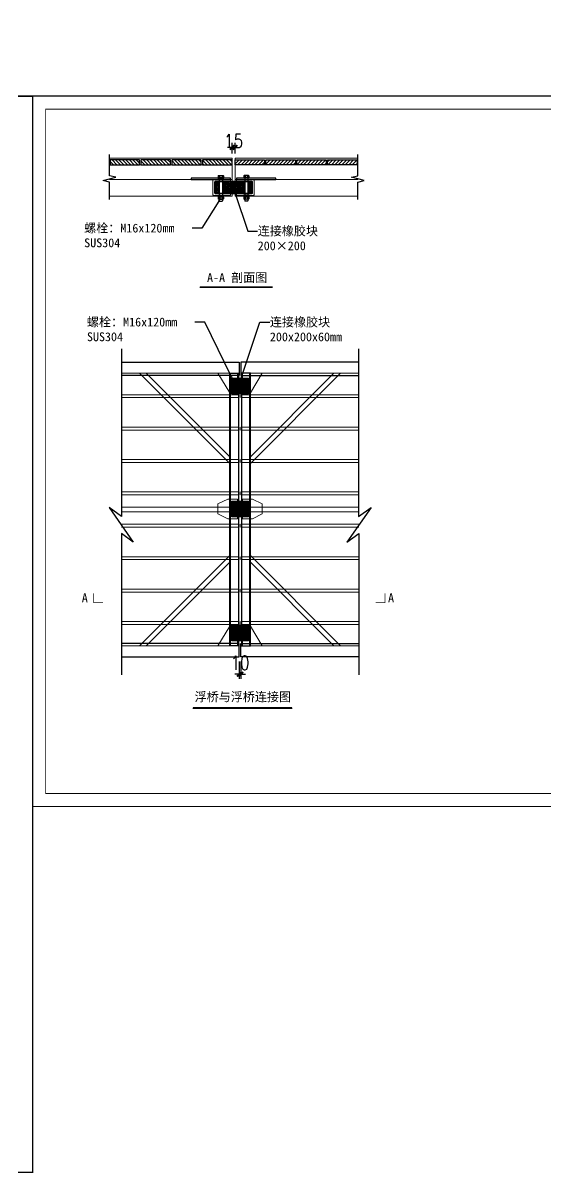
# Model space of a CAD drawing. Extents: x 15372 to 116961, y 24572 to 128109.
# Drawn here: x 24948 to 28356, y 25073 to 32571 of the extents above; entities that cross this region are included whole.
import ezdxf
from ezdxf import colors
from ezdxf.entities.mleader import LeaderData, LeaderLine
from ezdxf.enums import TextEntityAlignment as Align
from ezdxf.math import Vec2, Vec3

# ---------------------------------------------------------------- set-up
doc = ezdxf.new("R2010")
doc.units = 0
doc.header["$LTSCALE"] = 1000
doc.header["$MEASUREMENT"] = 0
doc.linetypes.add('CENTER', pattern=[2, 1.25, -0.25, 0.25, -0.25])
doc.linetypes.add('HIDDEN', pattern=[0.375, 0.25, -0.125])
for name, color, linetype in [('hjh螺丝', 7, 'Continuous'), ('hjh连接橡胶块', 150, 'Continuous'), ('标注', 9, 'Continuous'), ('连接端梁', 130, 'Continuous'), ('铺板', 42, 'Continuous')]:
    doc.layers.add(name, color=color, linetype=linetype)
for name, color, linetype, lineweight in [('加强板', 140, 'Continuous', 18), ('图框', 7, 'Continuous', 13), ('橡胶块', 30, 'Continuous', 9), ('虚线', 8, 'Continuous', 0), ('铝型材', 7, 'Continuous', 13), ('铝斜撑', 241, 'Continuous', 9), ('铝龙骨', 7, 'Continuous', 9)]:
    doc.layers.add(name, color=color, linetype=linetype, lineweight=lineweight)
doc.styles.add('Arial', font='')
doc.styles.add('HZTXT', font='txtw.shx', dxfattribs={"width": 0.8, "bigfont": 'hztxtw.shx'})
doc.styles.get('Arial').set_extended_font_data('STXihei')
doc.dimstyles.new('DIM-30', dxfattribs={"dimscale": 30, "dimtxt": 3, "dimasz": 1, "dimexe": 1, "dimexo": 1, "dimgap": 1, "dimtad": 1, "dimdec": 1, "dimdsep": 46, "dimtxsty": 'HZTXT', "dimblk": 'ARCHTICK', "dimcen": 0, "dimdle": 1, "dimclrd": 8, "dimclre": 8, "dimclrt": 2, "dimadec": 1, "dimazin": 0, "dimtfac": 1, "dimtdec": 1, "dimtix": 1, "dimtmove": 2, "dimatfit": 3, "dimldrblk": 'ARCHTICK', "dimfxl": 15, "dimtolj": 1, "dimtzin": 0, "dimarcsym": 1})
pattern_1 = [(135, (-150147.14, -546133.318), (-17.6776695, -17.6776695), [])]

# ---------------------------------------------------------------- blocks, each defined once
blk = doc.blocks.new('连接加强板')
at = {"layer": '加强板', "color": 5}
blk.add_lwpolyline([(-194915, -559), (-194915, -359), (-195115, -479), (-195115, -559)], close=True, dxfattribs=at)
for centre in [(-195095, -519), (-194995, -519)]:
    blk.add_circle(centre, 9, dxfattribs=at)
blk = doc.blocks.new('加强板2')
at = {"layer": '加强板'}
blk.add_lwpolyline([(-1925888, 5795953), (-1925788, 5795953), (-1925688, 5795903), (-1925688, 5795803), (-1925788, 5795753), (-1925888, 5795753), (-1925888, 5795953)], dxfattribs=at)
for centre in [(-1925848, 5795903), (-1925848, 5795803)]:
    blk.add_circle(centre, 9, dxfattribs=at)
blk = doc.blocks.new('m161')
at = {"layer": 'hjh螺丝'}
for points in [[(2, 13.1, 0.611769), (2, 6.5, 0.611769)], [(2, 6.6, 0.305859), (2, -6.5, 0.305859)], [(110.1, 6.5, -0.61177), (110.1, 13.1, -0.61177)], [(110.1, -6.5, -0.305858), (110.1, 6.6, -0.305858)], [(118.1, 6.5, 0.61177), (118.1, 13.1, 0.61177)], [(118.1, -6.5, 0.305858), (118.1, 6.6, 0.305858)], [(2, -6.5, 0.611769), (2, -13.1, 0.611769)], [(110.1, -13.1, -0.61177), (110.1, -6.5, -0.61177)], [(118.1, -13.1, 0.61177), (118.1, -6.5, 0.61177)]]:
    blk.add_lwpolyline(points, format="xyb", dxfattribs=at)
for points in [[(0, 9.8), (0, -9.8)], [(2, 13.1), (10, 13.1)], [(2, 6.5), (10, 6.5)], [(10, 15), (10, -15)], [(10, 15), (13, 15)], [(10, 13.1), (10, -13.1)], [(13, 15), (13, -15)], [(13, 8), (128.5, 8)], [(101, 15), (104, 15)], [(101, 15), (101, -15)], [(104, 15), (104, -15)], [(104, 12.1), (108.1, 12.1)], [(104, 0), (108.1, 4.1)], [(104, -4.1), (108.1, 0)], [(108.1, 9.8), (108.1, -9.8)], [(110.1, 13.1), (118.1, 13.1)], [(110.1, 6.5), (118.1, 6.5)], [(120.1, 9.8), (120.1, -9.8)], [(128.5, 8), (130, 6.5)], [(130, 6.5), (130, -6.5)], [(2, -6.5), (10, -6.5)], [(2, -13.1), (10, -13.1)], [(10, -15), (13, -15)], [(13, -8), (128.5, -8)], [(101, -15), (104, -15)], [(104, -12.1), (108.1, -12.1)], [(110.1, -6.5), (118.1, -6.5)], [(110.1, -13.1), (118.1, -13.1)], [(128.5, -8), (130, -6.5)]]:
    blk.add_lwpolyline(points, dxfattribs=at)
blk.add_lwpolyline([(108.1, 12.1), (104, 12.1), (104, -12.1), (108.1, -12.1)], close=True, dxfattribs=at)
blk = doc.blocks.new('llk')
at = {"layer": 'hjh连接橡胶块'}
h = blk.add_hatch(dxfattribs=at)
h.set_pattern_fill('ANSI37', color=256, scale=2)
h.set_pattern_definition([(45, (0, 0), (-4.49013, 4.49013), []), (135, (0, 0), (-4.49013, -4.49013), [])])
h.paths.add_polyline_path([(-74, 60), (-93, 60, 0.414214), (-95, 58), (-95, 2, 0.414214), (-93, 0), (-74, 0)])
h.paths.add_polyline_path([(56, 60), (-56, 60), (-56, 0), (56, 0)])
h.paths.add_polyline_path([(95, 58, 0.414214), (93, 60), (74, 60), (74, 0), (93, 0, 0.414214), (95, 2)])
blk.add_lwpolyline([(-93, 60), (93, 60, -0.414214), (95, 58), (95, 2, -0.414214), (93, 0), (-93, 0, -0.414214), (-95, 2), (-95, 58, -0.414214)], format="xyb", close=True, dxfattribs=at)
for points in [[(-74, 60), (-74, 0)], [(-56, 60), (-56, 0)], [(56, 60), (56, 0)], [(74, 60), (74, 0)]]:
    blk.add_lwpolyline(points, dxfattribs=at)
blk = doc.blocks.new('_ArchTick')
at = {"color": 0, "linetype": 'ByBlock', "const_width": 0.4}
blk.add_lwpolyline([(-0.5, -0.5), (0.5, 0.5)], dxfattribs=at)
blk = doc.blocks.new('*D640')
at = {"color": 8, "lineweight": -2, "transparency": 16777216}
for p, q in [((26310.8, 31759.6), (26280.8, 31759.6)), ((26310.8, 31718.8), (26310.8, 31789.6)), ((26310.8, 31759.6), (26330, 31759.6)), ((26330, 31718.8), (26330, 31789.6)), ((26330, 31759.6), (26360, 31759.6))]:
    blk.add_line(p, q, dxfattribs=at)
at = {"layer": 'Defpoints', "color": 0, "transparency": 16777216}
for p in [(26330, 31759.6), (26310.8, 31688.8), (26330, 31688.8)]:
    blk.add_point(p, dxfattribs=at)
at = {"color": 8, "lineweight": -2, "transparency": 16777216, "xscale": 30, "yscale": 30, "zscale": 30}
blk.add_blockref('_ArchTick', (26310.8, 31759.6), dxfattribs=at)
at = {"color": 8, "lineweight": -2, "transparency": 16777216, "xscale": 30, "yscale": 30, "zscale": 30, "rotation": 180}
blk.add_blockref('_ArchTick', (26330, 31759.6), dxfattribs=at)
at = {"color": 2, "transparency": 16777216, "insert": (26320.4, 31801.5), "char_height": 90, "attachment_point": 5, "style": 'HZTXT'}
blk.add_mtext('\\A1;15', dxfattribs=at)
blk = doc.blocks.new('*U636')
at = {"layer": '铝龙骨', "color": 252}
blk.add_lwpolyline([(-600, -15), (600, -15), (600, 15), (-600, 15)], dxfattribs=at)
blk = doc.blocks.new('*U637')
at = {"color": 0, "linetype": 'ByBlock', "lineweight": -2, "transparency": 16777216}
for p in [(0, 2310), (0, 1980), (0, 1650), (0, 1320), (0, 990), (0, 660), (0, 330), (0, 0)]:
    blk.add_blockref('*U636', p, dxfattribs=at)
blk = doc.blocks.new('*U638')
at = {"layer": '铝龙骨', "color": 252}
blk.add_lwpolyline([(-600, -15), (600, -15), (600, 15), (-600, 15)], dxfattribs=at)
blk = doc.blocks.new('*U639')
at = {"color": 0, "linetype": 'ByBlock', "lineweight": -2, "transparency": 16777216}
for p in [(0, 2310), (0, 1980), (0, 1650), (0, 1320), (0, 990), (0, 660), (0, 330), (0, 0)]:
    blk.add_blockref('*U638', p, dxfattribs=at)
blk = doc.blocks.new('橡胶块')
h = blk.add_hatch()
h.set_pattern_fill('ANSI36', color=2, scale=2)
h.set_pattern_definition([(45, (0, 0), (3.3676, 12.34785), [15.875, -3.175, 0, -3.175])])
h.paths.add_polyline_path([(0, 70, 0.414213562), (-10, 80), (-180, 80, 0.414213562), (-190, 70), (-190, -70, 0.414213562), (-180, -80), (-10, -80, 0.414213562), (0, -70)])
h.paths.add_polyline_path([(-166.93, 50, -1), (-153.07, 50, -1)], flags=16)
h.paths.add_polyline_path([(-153.07, -50, -1), (-166.93, -50, -1)], flags=16)
h.paths.add_polyline_path([(-36.93, 50, -1), (-23.07, 50, -1)], flags=16)
h.paths.add_polyline_path([(-23.07, -50, -1), (-36.93, -50, -1)], flags=16)
at = {"layer": '橡胶块', "color": 1, "linetype": 'CENTER', "ltscale": 0.36}
for p, q in [((-167.623, 50), (-152.377, 50)), ((-160, 42.377), (-160, 57.623)), ((-22.377, 50), (-37.623, 50)), ((-30, 42.377), (-30, 57.623)), ((-167.623, -50), (-152.377, -50)), ((-160, -42.377), (-160, -57.623)), ((-22.377, -50), (-37.623, -50)), ((-30, -42.377), (-30, -57.623))]:
    blk.add_line(p, q, dxfattribs=at)
at = {"layer": '橡胶块', "color": 2}
blk.add_lwpolyline([(0, 70), (0, -70, -0.414213562), (-10, -80), (-180, -80, -0.414213562), (-190, -70), (-190, 70, -0.414213562), (-180, 80), (-10, 80, -0.414213562)], format="xyb", close=True, dxfattribs=at)
at = {"layer": '橡胶块', "color": 5}
for centre in [(-160, 50), (-30, 50), (-160, -50), (-30, -50)]:
    blk.add_circle(centre, 6.93, dxfattribs=at)
blk = doc.blocks.new('*D641')
at = {"color": 8, "lineweight": -2, "transparency": 16777216}
for p, q in [((26357.9, 28408.5), (26357.9, 28294.3)), ((26367.5, 28408.5), (26367.5, 28294.3)), ((26357.9, 28324.3), (26327.9, 28324.3)), ((26357.9, 28324.3), (26367.5, 28324.3)), ((26367.5, 28324.3), (26397.5, 28324.3))]:
    blk.add_line(p, q, dxfattribs=at)
at = {"layer": 'Defpoints', "color": 0, "transparency": 16777216}
for p in [(26357.9, 28438.5, 0), (26367.5, 28438.5, 0), (26367.5, 28324.3)]:
    blk.add_point(p, dxfattribs=at)
at = {"color": 8, "lineweight": -2, "transparency": 16777216, "xscale": 30, "yscale": 30, "zscale": 30}
blk.add_blockref('_ArchTick', (26357.9, 28324.3), dxfattribs=at)
at = {"color": 8, "lineweight": -2, "transparency": 16777216, "xscale": 30, "yscale": 30, "zscale": 30, "rotation": 180}
blk.add_blockref('_ArchTick', (26367.5, 28324.3), dxfattribs=at)
at = {"color": 2, "transparency": 16777216, "insert": (26362.7, 28399.3), "char_height": 90, "attachment_point": 5, "style": 'HZTXT'}
blk.add_mtext('\\A1;{\\Ftxtw,hztxtw|c134;10}', dxfattribs=at)
blk = doc.blocks.new('*U632')
at = {"layer": '铺板'}
h = blk.add_hatch(dxfattribs=at)
h.set_pattern_fill('ANSI31', color=234, scale=200, angle=90, style=0)
h.set_pattern_definition(pattern_1)
h.paths.add_polyline_path([(150, 25), (-150, 25), (-150, -25), (150, -25)])
at = {"layer": '铺板', "color": 234, "elevation": 0}
blk.add_lwpolyline([(150, 25), (-150, 25), (-150, -25), (150, -25)], close=True, dxfattribs=at)
blk = doc.blocks.new('*U633')
at = {"color": 0, "linetype": 'ByBlock', "lineweight": -2, "transparency": 16777216}
for p in [(0, 0), (314, 0), (628, 0), (942, 0)]:
    blk.add_blockref('*U632', p, dxfattribs=at)
blk = doc.blocks.new('*U634')
at = {"layer": '铺板'}
h = blk.add_hatch(dxfattribs=at)
h.set_pattern_fill('ANSI31', color=234, scale=200, angle=90, style=0)
h.set_pattern_definition(pattern_1)
h.paths.add_polyline_path([(150, 25), (-150, 25), (-150, -25), (150, -25)])
at = {"layer": '铺板', "color": 234, "elevation": 0}
blk.add_lwpolyline([(150, 25), (-150, 25), (-150, -25), (150, -25)], close=True, dxfattribs=at)
blk = doc.blocks.new('*U635')
at = {"color": 0, "linetype": 'ByBlock', "lineweight": -2, "transparency": 16777216}
for p in [(0, 0), (314, 0), (628, 0), (942, 0)]:
    blk.add_blockref('*U634', p, dxfattribs=at)

msp = doc.modelspace()

# ---------------------------------------------------------------- linework, layer by layer
for p, q in [((26101.02, 30848.17, 0), (26574.9, 30848.17, 0)), ((26055.19, 28102.5, 0), (26701.46, 28102.5, 0))]:
    msp.add_line(p, q)
msp.add_lwpolyline([(16134.92, 63433.28), (64382.45, 63433.28), (64382.45, 32093.11), (16134.92, 32093.11)], close=True)
at = {"color": 8}
for points in [[(25511.42, 31419.35), (25511.42, 31533.7), (25470.06, 31544.04), (25552.78, 31564.72), (25511.42, 31575.06), (25511.42, 31714.27)], [(27129.34, 31419.35), (27129.34, 31533.7), (27170.7, 31544.04), (27087.98, 31564.72), (27129.34, 31575.06), (27129.34, 31714.27)]]:
    msp.add_lwpolyline(points, dxfattribs=at)
at = {"elevation": 0}
msp.add_lwpolyline([(26301.18, 31549.32), (26301.18, 31559.56), (26275.58, 31559.56), (26045.18, 31559.56), (26045.18, 31549.32), (26301.18, 31549.32)], dxfattribs=at)
msp.add_lwpolyline([(26595.58, 31549.32), (26595.58, 31559.56), (26569.98, 31559.56), (26339.58, 31559.56), (26339.58, 31549.32), (26595.58, 31549.32)])
for points, const_width in [([(26101.02, 30855.09), (26574.9, 30855.09)], 3.46), ([(25408.27, 28852.4), (25408.27, 28790.96), (25469.71, 28790.96)], 4.92), ([(27307.59, 28852.4), (27307.59, 28790.96), (27246.15, 28790.96)], 4.92), ([(26055.19, 28109.41), (26701.46, 28109.41)], 3.46)]:
    msp.add_lwpolyline(points, dxfattribs=dict(at, const_width=const_width))
at = {"color": 7}
for points in [[(25589.93, 30447.07), (25589.93, 29354.06), (25509.15, 29411.93), (25666.91, 29185.92), (25589.4, 29243.4), (25589.4, 28321.39)], [(27135.53, 30447.07), (27135.53, 29354.06), (27216.31, 29411.93), (27058.54, 29185.92), (27136.05, 29243.4), (27136.05, 28321.39)]]:
    msp.add_lwpolyline(points, dxfattribs=at)
at = {"color": 3}
for points in [[(26357.93, 30358.49), (26357.93, 30272.09), (25589.93, 30272.09)], [(25589.93, 30358.49), (26357.93, 30358.49)], [(26367.53, 30358.49), (26367.53, 30272.09), (27135.53, 30272.09)], [(27135.53, 30358.49), (26367.53, 30358.49)], [(26357.93, 28438.49), (26357.93, 28524.89), (25589.4, 28524.89)], [(26367.53, 28438.49), (26367.53, 28524.89), (27136.05, 28524.89)], [(25589.4, 28438.49), (26357.93, 28438.49)], [(27136.05, 28438.49), (26367.53, 28438.49)]]:
    msp.add_lwpolyline(points, dxfattribs=at)
at = {"layer": '图框', "color": 8}
for points in [[(25511.42, 31533.7), (25511.42, 31441.78), (26310.78, 31441.78), (26310.78, 31688.84), (25511.42, 31688.84), (25511.42, 31575.06)], [(27129.34, 31533.7), (27129.34, 31441.78), (26329.98, 31441.78), (26329.98, 31688.84), (27129.34, 31688.84), (27129.34, 31575.06)]]:
    msp.add_lwpolyline(points, dxfattribs=at)
at = {"layer": '图框', "color": 8, "elevation": 0}
for points in [[(25511.42, 31554.38), (25511.42, 31549.32), (26310.78, 31549.32), (26310.78, 31646.6), (25511.42, 31646.6), (25511.42, 31575.06)], [(27129.34, 31554.38), (27129.34, 31549.32), (26329.98, 31549.32), (26329.98, 31646.6), (27129.34, 31646.6), (27129.34, 31575.06)]]:
    msp.add_lwpolyline(points, dxfattribs=at)
at = {"layer": '虚线', "color": 1, "linetype": 'HIDDEN', "ltscale": 200}
for p, q in [((26357.93, 30286.81), (25589.93, 30286.81)), ((26301.29, 28510.17), (26301.29, 30286.81)), ((26367.53, 30286.81), (27135.53, 30286.81)), ((26424.17, 28510.17), (26424.17, 30286.81)), ((26357.93, 28510.17), (25589.4, 28510.17)), ((26367.53, 28510.17), (27136.05, 28510.17))]:
    msp.add_line(p, q, dxfattribs=at)
at = {"layer": '连接端梁', "color": 0}
for points, const_width in [([(16134.92, 32093.11), (25011.76, 32093.11), (25011.76, 25076.97), (16134.92, 25076.97)], 8), ([(25011.76, 32093.11), (30870.48, 32093.11), (30870.48, 27462.45), (25011.76, 27462.45)], 5.28), ([(25096.24, 32008.63), (30786, 32008.63), (30786, 27546.93), (25096.24, 27546.93)], 5.28)]:
    msp.add_lwpolyline(points, close=True, dxfattribs=dict(at, const_width=const_width))
at = {"layer": '连接端梁'}
for points in [[(26353.13, 30286.81), (26353.13, 28510.17), (26295.53, 28510.17), (26295.53, 30286.81)], [(26372.33, 30286.81), (26372.33, 28510.17), (26429.93, 28510.17), (26429.93, 30286.81)]]:
    msp.add_lwpolyline(points, close=True, dxfattribs=at)
at = {"layer": '铝型材', "color": 230, "linetype": 'ByBlock'}
for points in [[(26238.33, 31549.25), (26237.45, 31548.72, -0.2816376), (26236.91, 31548.72), (26236.04, 31549.25, 0.1164338), (26235.75, 31549.32), (26189.82, 31549.32, 0.4142136), (26185.98, 31545.48), (26185.98, 31450.76, 0.4142136), (26189.82, 31446.92), (26235.75, 31446.92, 0.1164338), (26236.04, 31446.99), (26236.91, 31447.53, -0.2816376), (26237.45, 31447.53), (26238.33, 31446.99, 0.1164338), (26238.61, 31446.92), (26297.98, 31446.92, 0.4142136), (26301.18, 31450.12), (26301.18, 31456.52, 0.4142136), (26297.98, 31459.72), (26198.78, 31459.72, -0.4142136), (26197.5, 31461), (26197.5, 31535.24, -0.4142136), (26198.78, 31536.52), (26297.98, 31536.52, 0.4142136), (26301.18, 31539.72), (26301.18, 31546.12, 0.4142136), (26297.98, 31549.32), (26238.61, 31549.32, 0.1164338)], [(26402.44, 31549.25), (26403.31, 31548.72, 0.2816376), (26403.85, 31548.72), (26404.73, 31549.25, -0.1164338), (26405.01, 31549.32), (26450.94, 31549.32, -0.4142136), (26454.78, 31545.48), (26454.78, 31450.76, -0.4142136), (26450.94, 31446.92), (26405.01, 31446.92, -0.1164338), (26404.73, 31446.99), (26403.85, 31447.53, 0.2816376), (26403.31, 31447.53), (26402.44, 31446.99, -0.1164338), (26402.15, 31446.92), (26342.78, 31446.92, -0.4142136), (26339.58, 31450.12), (26339.58, 31456.52, -0.4142136), (26342.78, 31459.72), (26441.98, 31459.72, 0.4142136), (26443.26, 31461), (26443.26, 31535.24, 0.4142136), (26441.98, 31536.52), (26342.78, 31536.52, -0.4142136), (26339.58, 31539.72), (26339.58, 31546.12, -0.4142136), (26342.78, 31549.32), (26402.15, 31549.32, -0.1164338)]]:
    msp.add_lwpolyline(points, format="xyb", close=True, dxfattribs=at)
at = {"layer": '铝斜撑', "color": 252}
for points in [[(25750.64, 30286.81), (26295.53, 29741.92), (26295.53, 29698.47), (25707.2, 30286.81)], [(26974.82, 30286.81), (26429.93, 29741.92), (26429.93, 29698.47), (27018.26, 30286.81)], [(27135.53, 29383.13), (26429.93, 29383.13), (26429.93, 29413.85), (27135.53, 29413.85)], [(25750.64, 28510.17), (26295.53, 29055.06), (26295.53, 29098.5), (25707.2, 28510.17)], [(26974.82, 28510.17), (26429.93, 29055.06), (26429.93, 29098.5), (27018.26, 28510.17)]]:
    msp.add_lwpolyline(points, close=True, dxfattribs=at)
at = {"layer": '铝斜撑', "color": 252, "elevation": 1072.2}
msp.add_lwpolyline([(26295.53, 29383.13), (25589.93, 29383.13), (25589.93, 29413.85), (26295.53, 29413.85)], close=True, dxfattribs=at)

# ---------------------------------------------------------------- block references
at = {"yscale": 0.6400000000000001, "zscale": 0.6400000000000001}
for name, p, xscale in [('*U633', (25611.9, 31662.6, 0), 0.6400000000000001), ('*U635', (27028.86, 31662.6, 0), -0.6400000000000001), ('*U637', (25973.67, 28659.29, 0), 0.6400000000000001), ('*U639', (26751.79, 28659.29), -0.6400000000000001)]:
    msp.add_blockref(name, p, dxfattribs=dict(at, xscale=xscale))
at = {"color": 2, "yscale": 0.6400000000000001, "zscale": 0.6400000000000001}
for p, xscale, rotation in [((25989.1, 155032.7), 0.6400000000000001, 90.00000000000001), ((26736.36, 155032.7), -0.6400000000000001, 270)]:
    msp.add_blockref('连接加强板', p, dxfattribs=dict(at, xscale=xscale, rotation=rotation))
for p, xscale in [((-1206221.61, -3679943.17, 0), -0.6400000000000001), ((1258947.06, -3679943.17, 0), 0.6400000000000001)]:
    msp.add_blockref('加强板2', p, dxfattribs=dict(at, xscale=xscale))
at = {"layer": 'hjh螺丝', "yscale": 1.28, "zscale": 1.28}
for p, xscale, rotation in [((26237.19, 31576.2), -1.28, 90), ((26403.57, 31576.2), 1.28, 270)]:
    msp.add_blockref('m161', p, dxfattribs=dict(at, xscale=xscale, rotation=rotation))
at = {"layer": 'hjh连接橡胶块', "yscale": 1.28, "zscale": 1.28}
for xscale in [1.28, -1.28]:
    msp.add_blockref('llk', (26320.38, 31459.72), dxfattribs=dict(at, xscale=xscale))
at = {"layer": '加强板', "yscale": 0.6400000000000001, "zscale": 0.6400000000000001}
for p, xscale, rotation in [((25989.1, -96235.73), -0.6400000000000001, 90), ((26736.36, -96235.73), 0.6400000000000001, 270)]:
    msp.add_blockref('连接加强板', p, dxfattribs=dict(at, xscale=xscale, rotation=rotation))
at = {"layer": '橡胶块', "xscale": 0.6400000000000001, "yscale": 0.6400000000000001, "zscale": 0.6400000000000001}
for p in [(26423.53, 30203.61), (26423.53, 29402.65, 0), (26423.53, 28593.37)]:
    msp.add_blockref('橡胶块', p, dxfattribs=at)

# ---------------------------------------------------------------- texts
at = {"style": 'Arial'}
for p in [(25331.6, 28823.36), (27327.2, 28823.36)]:
    msp.add_text('A', height=57.6, dxfattribs=at).set_placement(p, align=Align.MIDDLE_LEFT)
at = {"char_height": 57.6, "attachment_point": 5, "line_spacing_factor": 2, "style": 'Arial'}
for s, insert in [('A-A {\\fSimSun|b0|i0|c134|p2;剖面图}', (26343.82, 30907.52, 0)), ('浮桥与浮桥连接图', (26380.84, 28173.52, 0))]:
    msp.add_mtext(s, dxfattribs=dict(at, insert=insert))

# ---------------------------------------------------------------- dimensions: what is measured, and where the dimension line sits
dim = msp.add_linear_dim(base=(26329.98, 31759.6), p1=(26310.78, 31688.84), p2=(26329.98, 31688.84), text='15', dimstyle='DIM-30')
dim.commit()
dim.dimension.update_dxf_attribs({"geometry": '*D640', "text_midpoint": (26320.38, 31801.45), "dimtype": 160})
dim = msp.add_linear_dim(base=(26367.53, 28324.28, 0), p1=(26357.93, 28438.49), p2=(26367.53, 28438.49), text='{\\Ftxtw,hztxtw|c134;10}', dimstyle='DIM-30')
dim.commit()
dim.dimension.update_dxf_attribs({"geometry": '*D641', "text_midpoint": (26362.73, 28399.28, 0)})

# ---------------------------------------------------------------- leaders
at = {"layer": '标注', "color": 6}
ml = msp.add_multileader_mtext('Standard', dxfattribs=at)
ml.set_content('{\\fSimSun|b0|i0|c134|p2;螺栓：}M16x120mm\\PSUS304', color=6, style='Arial')
ml.set_leader_properties(color=9)
ml.build(insert=Vec2(0, 0))
ml.multileader.update_dxf_attribs({"dogleg_length": 100, "arrow_head_size": 32})
ctx = ml.context
ctx.base_point, ctx.char_height, ctx.arrow_head_size, ctx.landing_gap_size, ctx.plane_origin = Vec3(25299.1, 31232.97), 57.6, 32, 1.28, Vec3(24796.44, 869224.9)
notes = []
notes.append((ctx, [(1, (1, 1, 0), (26114.69, 31232.97), (-1, 0), 64, [(0, [(26240.28, 31436.34)], 0, [])])]))
ctx.mtext.insert, ctx.mtext.width, ctx.mtext.defined_height, ctx.mtext.flow_direction = Vec3(25346.93, 31262.47), 836.0294, 236.33, 5
ml = msp.add_multileader_mtext('Standard', dxfattribs=at)
ml.set_content('{\\fSimSun|b0|i0|c134|p2;连接橡胶块\\P}200{\\fSimSun|b0|i0|c134|p2;×}200', color=6, style='Arial')
ml.set_leader_properties(color=9)
ml.build(insert=Vec2(0, 0))
ml.multileader.update_dxf_attribs({"dogleg_length": 100, "arrow_head_size": 32})
ctx = ml.context
ctx.base_point, ctx.char_height, ctx.arrow_head_size, ctx.landing_gap_size, ctx.plane_origin = Vec3(26476.52, 31214.23), 57.6, 32, 1.28, Vec3(27357.62, -806654.41)
notes.append((ctx, [(0, (1, 1, 0), (26412.52, 31214.23), (1, 0), 64, [(0, [(26319.52, 31488.43)], 0, [])])]))
ctx.mtext.insert, ctx.mtext.width, ctx.mtext.defined_height, ctx.mtext.flow_direction = Vec3(26477.8, 31243.03), 640, 264.79, 5
ml = msp.add_multileader_mtext('Standard', dxfattribs=at)
ml.set_content('{\\fSimSun|b0|i0|c134|p2;螺栓：}M16x120mm\\PSUS304', color=6, style='Arial')
ml.set_leader_properties(color=9)
ml.build(insert=Vec2(0, 0))
ml.multileader.update_dxf_attribs({"dogleg_length": 100, "arrow_head_size": 32})
ctx = ml.context
ctx.base_point, ctx.char_height, ctx.arrow_head_size, ctx.landing_gap_size, ctx.plane_origin = Vec3(25317.12, 30620.38), 57.6, 32, 1.28, Vec3(24814.47, 868809.84)
notes.append((ctx, [(1, (1, 1, 0), (26132.71, 30620.38), (-1, 0), 64, [(0, [(26321.13, 30235.61)], 0, [])])]))
ctx.mtext.insert, ctx.mtext.width, ctx.mtext.defined_height, ctx.mtext.flow_direction = Vec3(25364.95, 30649.88), 892.9745, 215.58, 5
ml = msp.add_multileader_mtext('Standard', dxfattribs=at)
ml.set_content('{\\fSimSun|b0|i0|c134|p2;连接橡胶块\\P}200x200x60mm', color=6, style='Arial')
ml.set_leader_properties(color=9)
ml.build(insert=Vec2(0, 0))
ml.multileader.update_dxf_attribs({"dogleg_length": 100, "arrow_head_size": 32})
ctx = ml.context
ctx.base_point, ctx.char_height, ctx.arrow_head_size, ctx.landing_gap_size, ctx.plane_origin = Vec3(26555.84, 30620.5), 57.6, 32, 1.28, Vec3(27478.46, -807050.61)
notes.append((ctx, [(0, (1, 1, 0), (26491.84, 30620.5), (1, 0), 64, [(0, [(26355.33, 30212.77)], 0, [])])]))
ctx.mtext.insert, ctx.mtext.width, ctx.mtext.defined_height, ctx.mtext.flow_direction = Vec3(26557.12, 30649.3), 622.474, 239.22, 5
for ctx, leaders in notes:
    for number, flags, end, landing, length, lines in leaders:
        leader = LeaderData()
        leader.index, (leader.has_last_leader_line, leader.has_dogleg_vector, leader.attachment_direction) = number, flags
        leader.last_leader_point, leader.dogleg_vector, leader.dogleg_length = Vec3(end), Vec3(landing), length
        for number, points, colour, breaks in lines:
            line = LeaderLine()
            line.index, line.vertices, line.color, line.breaks = number, Vec3.list(points), colors.encode_raw_color(colour), breaks
            leader.lines.append(line)
        ctx.leaders.append(leader)

doc.saveas('drawing.dxf')
